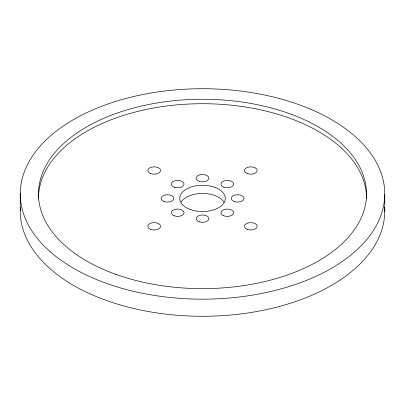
<?xml version="1.0" encoding="UTF-8"?>
<svg xmlns="http://www.w3.org/2000/svg" width="405" height="405" viewBox="0 0 405 405"><rect width="100%" height="100%" fill="white"/><g stroke="black" fill="none" stroke-linecap="round" stroke-linejoin="round"><path stroke-width="0.61" d="M384.75 194.365A182.25 105.224 0 0 1 110.747 284.857A182.25 105.224 0 0 1 112.003 102.612A182.25 105.224 0 0 1 384.75 194.365L384.75 211.476M20.25 193.524L20.25 210.635M38.475 198.41A164.025 94.699 0 0 1 202.5 103.71A164.025 94.699 0 0 1 366.525 198.41M181.065 202.135A22.781 13.152 0 0 1 202.5 193.438A22.781 13.152 0 0 1 223.935 202.135M384.634 207.269A182.25 105.224 0 0 1 202.814 316.28A182.25 105.224 0 0 1 20.346 207.633M190.497 209.587A22.781 13.152 0 0 0 225.271 198.82A22.781 13.152 0 0 0 191.737 186.816A22.781 13.152 0 0 0 190.497 209.587M223.798 187.161A6.379 3.68 0 0 0 233.675 184.305A6.379 3.68 0 0 0 224.451 180.792A6.379 3.68 0 0 0 223.798 187.161M234.242 201.543A6.379 3.68 0 0 0 243.962 198.511A6.379 3.68 0 0 0 234.551 195.169A6.379 3.68 0 0 0 234.242 201.543M223.798 215.804A6.379 3.68 0 0 0 233.675 212.949A6.379 3.68 0 0 0 224.451 209.436A6.379 3.68 0 0 0 223.798 215.804M199.159 221.798A6.379 3.68 0 0 0 208.879 218.766A6.379 3.68 0 0 0 199.468 215.425A6.379 3.68 0 0 0 199.159 221.798M174.18 215.804A6.379 3.68 0 0 0 184.062 212.949A6.379 3.68 0 0 0 174.833 209.436A6.379 3.68 0 0 0 174.18 215.804M164.076 201.543A6.379 3.68 0 0 0 173.791 198.511A6.379 3.68 0 0 0 164.384 195.169A6.379 3.68 0 0 0 164.076 201.543M174.18 187.161A6.379 3.68 0 0 0 184.062 184.305A6.379 3.68 0 0 0 174.833 180.792A6.379 3.68 0 0 0 174.18 187.161M199.159 181.288A6.379 3.68 0 0 0 208.879 178.256A6.379 3.68 0 0 0 199.468 174.914A6.379 3.68 0 0 0 199.159 181.288M247.364 229.402A6.379 3.68 0 0 0 257.195 226.496A6.379 3.68 0 0 0 247.921 223.028A6.379 3.68 0 0 0 247.364 229.402M247.364 173.598A6.379 3.68 0 0 0 257.195 170.692A6.379 3.68 0 0 0 247.921 167.23A6.379 3.68 0 0 0 247.364 173.598M150.711 173.598A6.379 3.68 0 0 0 160.542 170.692A6.379 3.68 0 0 0 151.268 167.23A6.379 3.68 0 0 0 150.711 173.598M150.711 229.402A6.379 3.68 0 0 0 160.542 226.496A6.379 3.68 0 0 0 151.268 223.028A6.379 3.68 0 0 0 150.711 229.402M116.063 274.428A164.025 94.699 0 0 0 366.444 196.916A164.025 94.699 0 0 0 124.988 110.484A164.025 94.699 0 0 0 116.063 274.428"/></g></svg>
